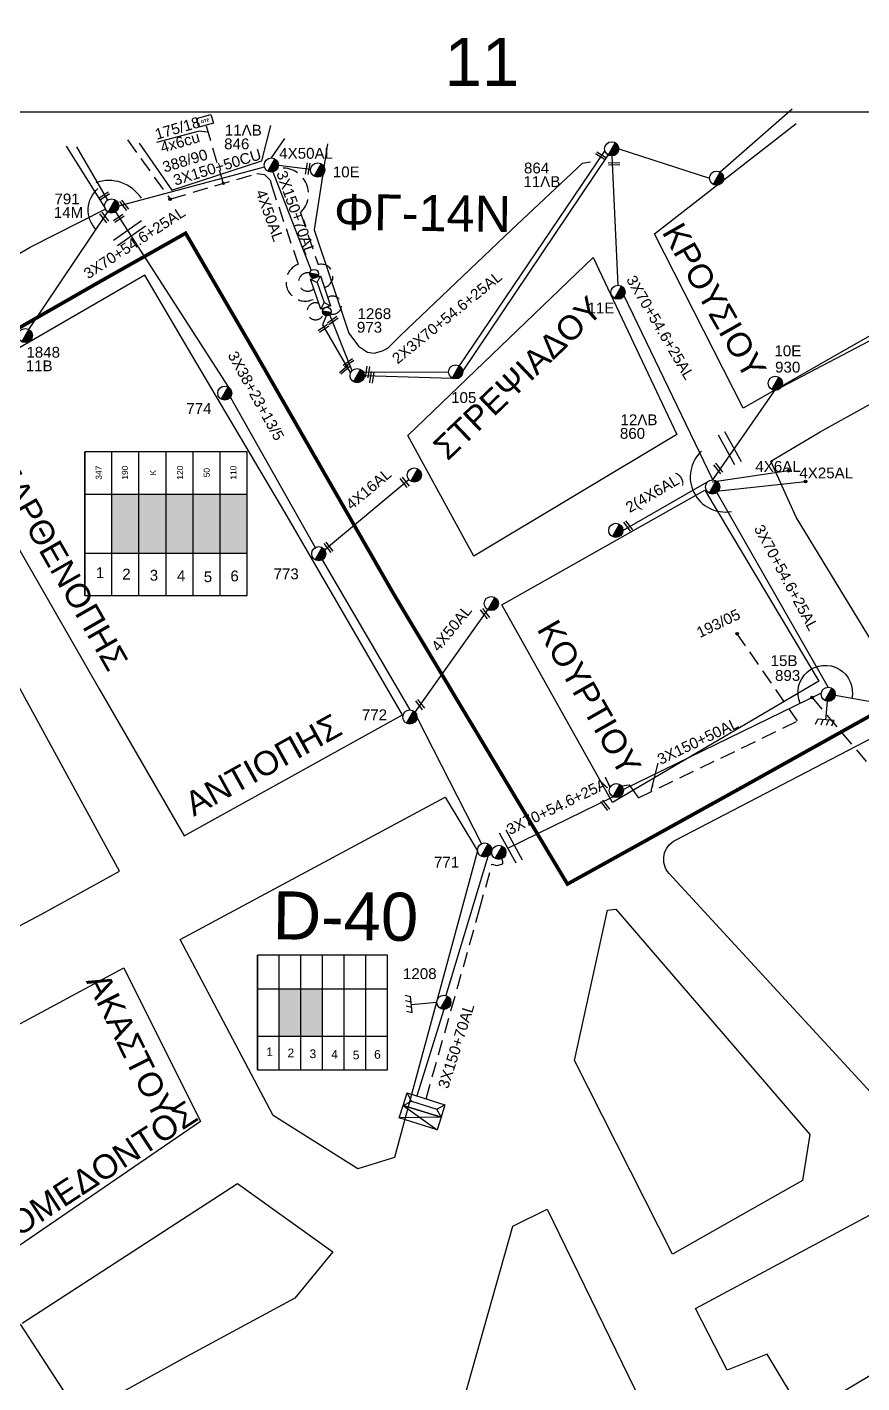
# Model space of a CAD drawing. Header units: millimetres. Extents: x 1642 to 3063, y 749 to 1773.
# Drawn here: x 2148.3 to 2287.2, y 1542.1 to 1767.7 of the extents above; entities that cross this region are included whole.
import ezdxf
from ezdxf.enums import TextEntityAlignment as Align

# ---------------------------------------------------------------- set-up
doc = ezdxf.new("R2010")
doc.units = ezdxf.units.MM
doc.linetypes.add('ACAD_ISO08W100', pattern=[36, 24, -3, 6, -3])
doc.linetypes.add('DASHED', pattern=[19.05, 12.7, -6.35])
for name, color, linetype in [('Eπιγραφές - Σχήματα', 7, 'Continuous'), ('Pillar OTE', 7, 'Continuous'), ('Άγνωστα', 7, 'Continuous'), ('Ασφαλειοκιβώτια Χ.Τ 6 αναχωρήσεων', 7, 'Continuous'), ('Γέφυρες Εναέριου Δικτύου', 7, 'Continuous'), ('Γείωση', 7, 'Continuous'), ('Γυμνά εναέρια ΧΤ (3Φ)   4x50AL', 7, 'Continuous'), ('Εναέρια παροχή ΧΤ 4x16', 7, 'SYN_LINE'), ('Εναέρια παροχή ΧΤ 4x25', 7, 'SYN_LINE'), ('Επιγραφές - Σχήματα', 7, 'Continuous'), ('Καλώδια ΧΤ   3x150+50AL', 7, 'DASHED'), ('Καλώδια ΧΤ   3x150+50CU', 7, 'DASHED'), ('Καλώδια ΧΤ   3x150+70AL', 7, 'DASHED'), ('Καλώδια ΧΤ   4x50AL', 7, 'DASHED'), ('Καλώδια ΧΤ   4x6AL', 7, 'DASHED'), ('Μηχανική τομή', 7, 'Continuous'), ('Στύλος ΦΜ', 7, 'Continuous'), ('Στύλος ΦΜ @ 1', 7, 'Continuous'), ('Συνδέσεις', 7, 'Continuous'), ('Συνεστραμμένα ΧΤ   3x70+54.6+25 AL', 7, 'SYN_LINE'), ('Τομή', 7, 'Continuous'), ('Υποσταθμός εναέριος 2 στύλων', 7, 'Continuous'), ('Υποσταθμός εναέριος πλεκτός', 7, 'Continuous'), ('Υποσταθμός πόλεως', 7, 'Continuous'), ('Υπόβαθρο ΔΕΗ', 7, 'Continuous'), ('Υπόγεια καλώδια Παροχών ΧΤ   4x50AL', 7, 'DASHED')]:
    doc.layers.add(name, color=color, linetype=linetype)
doc.styles.get("Standard").update_dxf_attribs({"font": 'arial.ttf'})
doc.linetypes.add('SYN_LINE', pattern='A,0.5,-0.0001,["/\\/\\/\\/",Standard,S=0.1,R=0,X=0,Y=-0.05],-0.25', length=0.7501)
doc.dimstyles.new('ISO-25', dxfattribs={"dimtxt": 2.5, "dimasz": 2.5, "dimexe": 1.25, "dimexo": 0.625, "dimtad": 1, "dimtxsty": 'Standard', "dimcen": 2.5, "dimaunit": 2, "dimazin": 0, "dimtfac": 1, "dimtmove": 0, "dimatfit": 3, "dimfxl": 1, "dimarcsym": 0})

# ---------------------------------------------------------------- blocks, each defined once
blk = doc.blocks.new('ΥΠΑΡΧΩΝ ΤΣΙΜΕΝΤΕΝΙΟΣ ΣΤΥΛΟΣ')
at = {"layer": 'Στύλος ΦΜ'}
blk.add_hatch(color=7, dxfattribs=at).paths.add_polyline_path([(-1.29, -2.28, 0.574793), (2.62, 0, 0.268822), (1.3, 2.27)])
at = {"layer": 'Στύλος ΦΜ', "color": 7}
blk.add_line((-1.29, -2.28), (1.3, 2.27), dxfattribs=at)
blk.add_circle((0, 0), 2.62, dxfattribs=at)
at = {"layer": 'Στύλος ΦΜ', "flags": 4}
for tag, p in [('ΑΡΙΘΜΟΣ', (-4.68, 8.05)), ('ΤΥΠΟΣ', (-4.91, 3.03))]:
    blk.add_attdef(tag, p, '', height=4, dxfattribs=at)
blk = doc.blocks.new('ΓΕΙΩΣΗ')
at = {"layer": 'Γείωση', "ltscale": 40}
for p, q in [((-2.34, 11.45), (-3, 9.45)), ((-0.34, 11.45), (-1, 9.45)), ((1.66, 11.45), (1, 9.45)), ((3.66, 11.45), (3, 9.45)), ((0, 9.45), (0, 0))]:
    blk.add_line(p, q, dxfattribs=at)
blk.add_lwpolyline([(-3, 9.45), (3, 9.45)], dxfattribs=at)
blk = doc.blocks.new('_ΣΥΝΔΕΣΗ')
at = {"layer": 'Συνδέσεις', "linetype": 'SYN_LINE', "ltscale": 40}
blk.add_hatch(color=256, dxfattribs=at).paths.add_polyline_path([(0.5, -0.01, 1), (-0.5, -0.01, 1)])
at = {"layer": 'Συνδέσεις'}
blk.add_circle((0, -0.01), 0.5, dxfattribs=at)
blk = doc.blocks.new('ΥΠΟΣΤΑΘΜΟΣ ΕΝΑΕΡΙΟΣ ΕΠΙ 2 ΣΤΥΛΩΝ')
at = {"layer": 'Υποσταθμός εναέριος 2 στύλων', "linetype": 'Continuous'}
for points in [[(-11.97, -2.11, 0.574793), (-8.45, -0.07, 0.268822), (-9.64, 1.98)], [(9.68, -2.15, 0.574793), (13.19, -0.1, 0.268822), (12.01, 1.95)]]:
    blk.add_hatch(color=256, dxfattribs=at).paths.add_polyline_path(points)
for p, q in [((-11.97, -2.11), (-9.64, 1.98)), ((9.68, -2.15), (12.01, 1.95))]:
    blk.add_line(p, q, dxfattribs=at)
for centre in [(-10.81, -0.07), (10.84, -0.1)]:
    blk.add_circle(centre, 2.36, dxfattribs=at)
at = {"layer": 'Υποσταθμός πόλεως', "linetype": 'Continuous', "ltscale": 40}
blk.add_lwpolyline([(-8.57, 2.82), (8.57, 2.82), (8.57, -2.82), (-8.57, -2.82)], close=True, dxfattribs=at)
for points in [[(-5.75, 0), (-8.57, 2.82)], [(-8.57, -2.82), (-5.75, 0)], [(-5.75, 0), (5.75, 0)], [(5.75, 0), (8.57, 2.82)], [(8.57, -2.82), (5.75, 0)]]:
    blk.add_lwpolyline(points, dxfattribs=at)
at = {"layer": 'Υποσταθμός εναέριος 2 στύλων', "ltscale": 40, "flags": 1}
for tag, p in [('ΜΕΤΑΣΧΗΜΑΤΙΣΜΟΣ', (14.09, 2.51)), ('ΙΣΧΥΣ', (14.07, -0.28)), ('ΑΡΙΘΜΟΣ', (14.19, -3))]:
    blk.add_attdef(tag, p, '', height=1.8, dxfattribs=at)
blk = doc.blocks.new('ΥΠΟΣΤΑΘΜΟΣ ΕΝΑΕΡΙΟΣ ΠΛΕΚΤΟΣ')
at = {"layer": 'Υποσταθμός εναέριος πλεκτός', "ltscale": 40}
for points in [[(-8.57, 5.63), (8.57, 5.63), (8.57, 0), (-8.57, 0)], [(-8.57, 0), (8.57, 0), (8.57, -5.63), (-8.57, -5.63)]]:
    blk.add_lwpolyline(points, close=True, dxfattribs=at)
for points in [[(-5.75, 2.82), (-8.57, 5.63)], [(-8.57, 0), (-5.75, 2.82)], [(-8.57, 0), (8.57, -5.63)], [(8.57, 0), (-8.57, -5.63)], [(-5.75, 2.82), (5.75, 2.82)], [(5.75, 2.82), (8.57, 5.63)], [(8.57, 0), (5.75, 2.82)]]:
    blk.add_lwpolyline(points, dxfattribs=at)
at = {"layer": 'Υποσταθμός εναέριος πλεκτός', "linetype": 'SYN_LINE', "ltscale": 40, "flags": 1}
for tag, p in [('ΜΕΤΑΣΧΗΜΑΤΙΣΜΟΣ', (10.6, 1.9)), ('ΙΣΧΥΣ', (10.58, -0.89)), ('ΑΡΙΘΜΟΣ', (10.7, -3.61))]:
    blk.add_attdef(tag, p, '', height=1.8, dxfattribs=at)
blk = doc.blocks.new('ΑΣΦΑΛΕΙΟΚΙΒΩΤΙΟ ΥΠΟΣΤΑΘΜΟΥ 6 ΑΝΑΧΩΡΗΣΕΩΝ')
at = {"layer": 'Ασφαλειοκιβώτια Χ.Τ 6 αναχωρήσεων', "ltscale": 40}
for p, q in [((-23.91, 27), (23.91, 27)), ((-9.83, 27), (-9.83, -27)), ((9.83, 27), (9.83, -27)), ((-23.91, 18), (23.91, 18)), ((-23.91, 9), (23.91, 9)), ((-23.91, 0), (23.91, 0)), ((-23.91, -9), (23.91, -9)), ((-23.91, -18), (23.91, -18))]:
    blk.add_line(p, q, dxfattribs=at)
at = {"layer": 'Ασφαλειοκιβώτια Χ.Τ 6 αναχωρήσεων'}
blk.add_lwpolyline([(-23.91, -27), (23.91, -27), (23.91, 27), (-23.91, 27)], close=True, dxfattribs=at)
for s, p in [('1', (-18.15, 23.4)), ('2', (-18.6, 14.58)), ('3', (-18.97, 5.42)), ('4', (-19.17, -3.64)), ('5', (-19.48, -12.57)), ('6', (-19.22, -21.43))]:
    blk.add_text(s, height=3.6, rotation=270, dxfattribs=at).set_placement(p)
at = {"layer": 'Ασφαλειοκιβώτια Χ.Τ 6 αναχωρήσεων', "ltscale": 40}
for tag, height, p in [('ΟΝΟΜΑ', 5, (-0.27, 31.68)), ('ΚΕΙΜΕΝΟ 1', 2, (16.95, 22.41)), ('ΚΕΙΜΕΝΟ 2', 2, (16.95, 13.71)), ('ΚΕΙΜΕΝΟ 3', 2, (16.95, 4.31)), ('ΚΕΙΜΕΝΟ 4', 2, (16.95, -4.67)), ('ΚΕΙΜΕΝΟ 5', 2, (16.95, -13.51)), ('ΚΕΙΜΕΝΟ 6', 2, (16.95, -22.43)), ('ΣΧ', 2, (-0.21, -29.21))]:
    blk.add_attdef(tag, text='', height=height, dxfattribs=at).set_placement(p, align=Align.MIDDLE_CENTER)
blk = doc.blocks.new('ΜΗΧΑΝΙΚΗ ΤΟΜΗ')
at = {"layer": 'Μηχανική τομή', "ltscale": 40}
for p, q in [((-1.89, 0.78), (1.89, 0.78)), ((1.89, 0), (-1.89, 0))]:
    blk.add_line(p, q, dxfattribs=at)
blk = doc.blocks.new('ΤΟΜΗ')
at = {"layer": 'Τομή', "ltscale": 40}
for p, q in [((-5.68, 0), (5.68, 0)), ((5.68, -2.33), (-5.68, -2.33))]:
    blk.add_line(p, q, dxfattribs=at)
blk = doc.blocks.new('TSONTA XT1')
at = {"ltscale": 40}
h = blk.add_hatch(color=256, dxfattribs=at)
h.dxf.hatch_style = 1
h.paths.add_polyline_path([(596, 2487.7), (597.1, 2488.8), (596, 2489.9), (594.9, 2488.8)])
blk.add_lwpolyline([(594.9, 2488.8), (596, 2489.9), (597.1, 2488.8), (596, 2487.7)], close=True, dxfattribs=at)
blk = doc.blocks.new('PILLAR ΟΤΕ')
at = {"layer": 'Pillar OTE', "ltscale": 40}
blk.add_lwpolyline([(-3.31, 2.02), (3.39, 2.02), (3.39, -1.99), (-3.31, -1.99)], close=True, dxfattribs=at)
at = {"layer": 'Pillar OTE', "insert": (-1.81, 0.71), "char_height": 1.3575, "width": 109.961, "attachment_point": 1}
blk.add_mtext('{\\fArial|b1|i0|c161|p34;OTE}', dxfattribs=at)

msp = doc.modelspace()

# ---------------------------------------------------------------- hatches: boundary and pattern name
at = {"layer": 'Ασφαλειοκιβώτια Χ.Τ 6 αναχωρήσεων'}
for color, points in [(27, [(2162.4, 1680.15), (2166.9, 1680.15), (2166.9, 1689.97), (2162.4, 1689.97)]), (151, [(2166.9, 1689.97), (2166.9, 1680.15), (2171.4, 1680.15), (2171.4, 1689.97)]), (173, [(2171.4, 1689.97), (2171.4, 1680.15), (2175.9, 1680.15), (2175.9, 1689.97)]), (133, [(2175.9, 1689.97), (2175.9, 1680.15), (2180.4, 1680.15), (2180.4, 1689.97)]), (85, [(2180.4, 1689.97), (2180.4, 1680.15), (2184.9, 1680.15), (2184.9, 1689.97)]), (173, [(2190.25, 1599.77), (2193.85, 1599.77), (2193.85, 1607.63), (2190.25, 1607.63)]), (1, [(2193.85, 1607.63), (2193.85, 1599.77), (2197.45, 1599.77), (2197.45, 1607.63)])]:
    msp.add_hatch(color=color, dxfattribs=at).paths.add_polyline_path(points)

# ---------------------------------------------------------------- linework, layer by layer
at = {"layer": 'Άγνωστα', "color": 133, "linetype": 'DASHED', "ltscale": 0.2}
msp.add_lwpolyline([(2181, 1741.47), (2178.1, 1751.29)], dxfattribs=at)
at = {"layer": 'Άγνωστα', "color": 85}
for points in [[(2188.96, 1745.92), (2191.2, 1749.17)], [(2189.19, 1743.6), (2195.57, 1727.2)]]:
    msp.add_lwpolyline(points, dxfattribs=at)
at = {"layer": 'Άγνωστα', "color": 173}
msp.add_lwpolyline([(2161.7, 1738.91), (2156.55, 1747.77)], dxfattribs=at)
at = {"layer": 'Άγνωστα', "color": 1}
for points in [[(2162.98, 1736.94), (2181.76, 1707.8)], [(2182.11, 1706.05), (2196.24, 1681.08)], [(2197.41, 1679.03), (2211.99, 1654.06)], [(2213.17, 1652.88), (2223.89, 1631.79)], [(2224.95, 1629.69), (2217.98, 1606.54)], [(2217.65, 1604.23), (2213.13, 1589.82)]]:
    msp.add_lwpolyline(points, dxfattribs=at)
at = {"layer": 'Άγνωστα', "color": 151, "linetype": 'DASHED', "ltscale": 0.2}
msp.add_lwpolyline([(2278.92, 1656.11), (2293.57, 1638.83)], dxfattribs=at)
at = {"layer": 'Άγνωστα', "color": 85, "linetype": 'DASHED', "ltscale": 0.2}
msp.add_arc((2194.99, 1725.29), 1.53, 77.344, 311.302, dxfattribs=at)
at = {"layer": 'Άγνωστα', "color": 151, "linetype": 'DASHED', "ltscale": 0.2}
msp.add_arc((2196.3, 1720.4), 1.41, 67.8444, 339.2032, dxfattribs=at)
at = {"layer": 'Άγνωστα', "color": 27, "linetype": 'DASHED', "ltscale": 0.2}
msp.add_arc((2199.11, 1721.42), 1.51, 256.8175, 121.7897, dxfattribs=at)
at = {"layer": 'Γέφυρες Εναέριου Δικτύου'}
for points in [[(2167.29, 1739.2, 0.351515), (2159.71, 1741.78, 5.671898)], [(2159.73, 1734.03, -0.425525), (2160.07, 1740.82, -0.374008)], [(2260.5, 1697.1, 0.74714), (2265.52, 1687.08, -0.088492)], [(2276.95, 1655.15, -1.374753), (2285.54, 1655.97, 16.207404)]]:
    msp.add_lwpolyline(points, format="xyb", dxfattribs=at)
at = {"layer": 'Γυμνά εναέρια ΧΤ (3Φ)   4x50AL', "color": 173}
msp.add_lwpolyline([(2190.1, 1744.74), (2195.47, 1744.06)], dxfattribs=at)
at = {"layer": 'Γυμνά εναέρια ΧΤ (3Φ)   4x50AL', "color": 1, "linetype": 'SYN_LINE', "ltscale": 20}
msp.add_lwpolyline([(2212.85, 1653.69), (2224.96, 1670.73)], dxfattribs=at)
at = {"layer": 'Εναέρια παροχή ΧΤ 4x16', "color": 1, "ltscale": 20}
msp.add_lwpolyline([(2197.8, 1680.72), (2211.81, 1692.39)], dxfattribs=at)
at = {"layer": 'Εναέρια παροχή ΧΤ 4x25', "color": 1, "linetype": 'SYN_LINE', "ltscale": 15}
msp.add_lwpolyline([(2262.95, 1690.46), (2277.84, 1692.06)], dxfattribs=at)
at = {"layer": 'Επιγραφές - Σχήματα'}
msp.add_lwpolyline([(1667.44, 1753.61), (2823.21, 1753.61), (2823.21, 749.19), (1667.44, 749.19)], close=True, dxfattribs=at)
at = {"layer": 'Καλώδια ΧΤ   3x150+50AL', "color": 151, "ltscale": 0.2}
msp.add_lwpolyline([(2247.22, 1641.45), (2248.5, 1641.57), (2250.05, 1639.42), (2276.51, 1652.22), (2266.46, 1666.74)], dxfattribs=at)
at = {"layer": 'Καλώδια ΧΤ   3x150+50AL', "color": 151, "linetype": 'Continuous', "ltscale": 0.2}
msp.add_lwpolyline([(2280.46, 1656.87), (2247.52, 1640.81)], dxfattribs=at)
at = {"layer": 'Καλώδια ΧΤ   3x150+50CU', "color": 133, "ltscale": 0.2}
msp.add_lwpolyline([(2165, 1748.91), (2171.97, 1739.23)], dxfattribs=at)
at = {"layer": 'Καλώδια ΧΤ   3x150+70AL', "color": 173, "ltscale": 0.2}
msp.add_lwpolyline([(2193.77, 1736.8), (2196.71, 1728.17)], dxfattribs=at)
at = {"layer": 'Καλώδια ΧΤ   3x150+70AL', "color": 7, "ltscale": 0.2}
msp.add_lwpolyline([(2214.67, 1589.33), (2223.6, 1620.88), (2225.65, 1628.41), (2226.45, 1628.18), (2227.48, 1628.43), (2227.45, 1628.86), (2227.27, 1629.27)], dxfattribs=at)
at = {"layer": 'Καλώδια ΧΤ   3x150+70AL', "color": 173, "ltscale": 0.2}
for centre, radius, start, end in [((2190.8, 1739.92), 4.31, 313.6054, 101.622), ((2197.22, 1726.26), 1.97, 285.5754, 104.9214)]:
    msp.add_arc(centre, radius, start, end, dxfattribs=at)
at = {"layer": 'Καλώδια ΧΤ   4x50AL', "color": 133, "ltscale": 0.2}
msp.add_lwpolyline([(2172.24, 1739.12), (2186.54, 1743.34), (2187.77, 1743.15), (2188.74, 1742.24), (2188.93, 1741.37), (2193.38, 1728.24), (2193.38, 1728.24)], dxfattribs=at)
msp.add_arc((2194.56, 1725.28), 3.19, 111.7303, 307.0213, dxfattribs=at)
at = {"layer": 'Καλώδια ΧΤ   4x6AL', "color": 1, "linetype": 'SYN_LINE', "ltscale": 20}
msp.add_lwpolyline([(2247.45, 1683.94), (2261.79, 1692.19)], dxfattribs=at)
at = {"layer": 'Καλώδια ΧΤ   4x6AL', "color": 1, "linetype": 'SYN_LINE', "ltscale": 15}
msp.add_lwpolyline([(2262.28, 1692), (2275.02, 1693.88)], dxfattribs=at)
at = {"layer": 'Συνεστραμμένα ΧΤ   3x70+54.6+25 AL', "color": 27, "ltscale": 20}
for points in [[(2263.61, 1743.58), (2275.63, 1754.09)], [(2244.43, 1747.15), (2220.18, 1711.34)], [(2246.76, 1747.43), (2261.85, 1742.55)]]:
    msp.add_lwpolyline(points, dxfattribs=at)
at = {"layer": 'Συνεστραμμένα ΧΤ   3x70+54.6+25 AL', "color": 151, "ltscale": 20}
for points in [[(2220.77, 1710.31), (2245, 1746.4)], [(2246.64, 1724.75), (2245.63, 1746.25)], [(2262.4, 1692.35), (2247.64, 1722.96)], [(2281.62, 1657.84), (2262.95, 1690.46)], [(2302.33, 1652.99), (2282.78, 1656.46)], [(2228.3, 1631.04), (2245.78, 1639.62)]]:
    msp.add_lwpolyline(points, dxfattribs=at)
at = {"layer": 'Συνεστραμμένα ΧΤ   3x70+54.6+25 AL', "color": 173, "ltscale": 20}
for points in [[(2163.53, 1737.93), (2187.78, 1744.44)], [(2148.57, 1717.39), (2161.69, 1736.95)]]:
    msp.add_lwpolyline(points, dxfattribs=at)
at = {"layer": 'Συνεστραμμένα ΧΤ   3x70+54.6+25 AL', "color": 151, "ltscale": 10}
msp.add_lwpolyline([(2198.04, 1719.65), (2197.44, 1718.16), (2202.11, 1710.09)], dxfattribs=at)
at = {"layer": 'Συνεστραμμένα ΧΤ   3x70+54.6+25 AL', "color": 27, "ltscale": 10}
msp.add_lwpolyline([(2202.36, 1710.5), (2198.66, 1719.83)], dxfattribs=at)
at = {"layer": 'Συνεστραμμένα ΧΤ   3x70+54.6+25 AL', "color": 1, "ltscale": 20}
for points in [[(2298.48, 1720.67), (2272.81, 1707.24)], [(2262.4, 1692.35), (2272.84, 1707.37)]]:
    msp.add_lwpolyline(points, dxfattribs=at)
at = {"layer": 'Συνεστραμμένα ΧΤ   3x70+54.6+25 AL', "color": 27, "ltscale": 15}
msp.add_lwpolyline([(2204.23, 1710.28), (2218.42, 1710.31)], dxfattribs=at)
at = {"layer": 'Συνεστραμμένα ΧΤ   3x70+54.6+25 AL', "color": 151, "ltscale": 15}
msp.add_lwpolyline([(2204.39, 1709.69), (2219.02, 1709.29)], dxfattribs=at)
at = {"layer": 'Υπόβαθρο ΔΕΗ', "ltscale": 0.2}
for points in [[(2376.09, 1767.69), (2351.39, 1751.35), (2319.04, 1733.75), (2267.45, 1704.3), (2252.68, 1733.3), (2276.3, 1751.63)], [(2272.06, 1695.47), (2280.28, 1700.35), (2311.17, 1717.49), (2352.3, 1740.56), (2358.53, 1726.71), (2367.15, 1703.71), (2332.9, 1685.44), (2313.77, 1675.29), (2290.36, 1663.01), (2276.29, 1686.14), (2272.06, 1695.47)], [(2259.53, 1554.44), (2288.48, 1569.97), (2299.8, 1549.93), (2277.54, 1536.68), (2271.48, 1546.86), (2264.8, 1544.17), (2259.53, 1554.44)]]:
    msp.add_lwpolyline(points, dxfattribs=at)
at = {"layer": 'Υπόβαθρο ΔΕΗ'}
for points in [[(2166.94, 1748.4), (2172.34, 1740.53), (2187.34, 1745.43), (2188.85, 1751.29)], [(2143.52, 1747.52), (2115.05, 1733.68), (2124.74, 1717.09), (2148.77, 1731.05), (2161.39, 1737.47), (2154.85, 1747.89)], [(2198.25, 1748.28), (2196.03, 1733.94), (2201.82, 1716.75), (2203.41, 1714.61), (2204.92, 1713.61), (2206.05, 1713.44), (2207.44, 1713.82), (2208.4, 1714.32), (2210.41, 1716.37), (2228.91, 1733.93), (2240.69, 1745.05), (2242.07, 1745.28)], [(2211.67, 1699.7), (2242.47, 1729.36), (2256.43, 1699.89), (2222.61, 1679.64), (2211.67, 1699.7)], [(2174.42, 1633.09), (2210.78, 1653.22), (2191.18, 1686.95), (2175.65, 1713.19), (2167.89, 1726.39), (2132.45, 1705.96), (2160.31, 1657.47), (2174.42, 1633.09)], [(2054.17, 1674.32), (2059.46, 1676.33), (2064.08, 1670.02), (2069.15, 1664.97), (2075.17, 1660.48), (2081.08, 1654.4), (2086.17, 1645.33), (2093.33, 1633.3), (2101.56, 1619.81), (2113.6, 1600.47), (2150.8, 1620.1), (2163.66, 1627.2), (2123.33, 1701.14), (2100.04, 1687.32), (2120.22, 1650.67), (2140.59, 1614.71)], [(2245.69, 1638.66), (2227.31, 1671.52), (2261.09, 1690.64), (2280.04, 1658.83), (2245.69, 1638.66)], [(2173.74, 1615.83), (2217.85, 1639.56), (2223.24, 1630.6), (2213.57, 1594.99), (2209.4, 1579.58), (2203.3, 1577.7), (2189.21, 1586.59), (2173.74, 1615.83)], [(2239.36, 1595.74), (2244.89, 1620.74), (2246.28, 1620.91), (2278.58, 1583.39), (2277.34, 1575.77), (2255.7, 1563.46), (2239.36, 1595.74)], [(2124.15, 1589.52), (2164.38, 1611.15), (2177.14, 1585.56), (2141.84, 1561.43), (2124.15, 1589.52)], [(2147.46, 1552.02), (2183.28, 1575.27), (2199.18, 1563.9), (2192.85, 1556.15), (2174.87, 1546.46), (2157.03, 1536.64), (2147.17, 1551.83)], [(2229.1, 1568.12), (2234.86, 1570.99), (2250.41, 1538.95), (2219, 1522.54), (2216.89, 1524.95), (2229.1, 1568.12)]]:
    msp.add_lwpolyline(points, dxfattribs=at)
at = {"layer": 'Υπόβαθρο ΔΕΗ', "color": 1, "linetype": 'ACAD_ISO08W100', "ltscale": 0.4, "const_width": 0.6, "flags": 128}
for points in [[(1722.12, 1740.31), (1735.06, 1727.49), (1743.68, 1715.39), (1749.86, 1704.26), (1755.46, 1693.17), (1760.05, 1679.01), (1764.07, 1662.74), (1767.16, 1641.79), (1767.78, 1619.06), (1769.71, 1616.68), (1793.87, 1613.79), (1830.12, 1609.95), (1862.53, 1606.12), (1927.64, 1601.71), (1957.47, 1616.48), (1995.19, 1635.74), (2028.41, 1653.09), (2075.47, 1677.92), (2102.48, 1692.52), (2132.07, 1709.12), (2160.69, 1725.5), (2174.66, 1733.39), (2186.5, 1713.05), (2209.44, 1673.09), (2238.21, 1625.08), (2267.45, 1641.28)], [(2267.38, 1641.24), (2367.77, 1697.28), (2369.84, 1696.78), (2410.88, 1655.84), (2476.12, 1591.41), (2497, 1602.99), (2518.22, 1534.33), (2535.08, 1498.59), (2550.39, 1480.43), (2567.98, 1466.73), (2593.15, 1448.59), (2580.98, 1375.69), (2616.37, 1323.77), (2626, 1317.11), (2651.23, 1315.15), (2677.2, 1310.9), (2703.31, 1302.37), (2725.27, 1292.6), (2749.23, 1281.55), (2780.47, 1264.83), (2797.38, 1253.1), (2811.38, 1240.43)]]:
    msp.add_lwpolyline(points, dxfattribs=at)
at = {"layer": 'Υπόβαθρο ΔΕΗ', "ltscale": 0.2}
msp.add_lwpolyline([(2256.22, 1632.39), (2291.69, 1650.83), (2327.77, 1606.8), (2292.61, 1586.16), (2255.15, 1626.86, -0.505191), (2256.22, 1632.39, -55.825529)], format="xyb", dxfattribs=at)

# ---------------------------------------------------------------- block references
at = {"layer": 'Pillar OTE', "xscale": 0.375, "yscale": 0.375, "zscale": 0.375, "rotation": 16.2}
msp.add_blockref('PILLAR ΟΤΕ', (2177.85, 1752.08), dxfattribs=at)
at = {"layer": 'Ασφαλειοκιβώτια Χ.Τ 6 αναχωρήσεων'}
ref = msp.add_blockref('ΑΣΦΑΛΕΙΟΚΙΒΩΤΙΟ ΥΠΟΣΤΑΘΜΟΥ 6 ΑΝΑΧΩΡΗΣΕΩΝ', (2171.4, 1685.06), dxfattribs=dict(at, xscale=0.5, yscale=0.5, zscale=0.5, rotation=90))
ref.add_attrib('ΚΕΙΜΕΝΟ 2', '190', dxfattribs={"ltscale": 40, "height": 1, "rotation": 90}).set_placement((2164.55, 1693.54), align=Align.MIDDLE_CENTER)
ref.add_attrib('ΚΕΙΜΕΝΟ 1', '347', dxfattribs={"ltscale": 40, "height": 1, "rotation": 90}).set_placement((2160.2, 1693.54), align=Align.MIDDLE_CENTER)
ref.add_attrib('ΚΕΙΜΕΝΟ 3', 'K', dxfattribs={"ltscale": 40, "height": 1, "rotation": 90}).set_placement((2169.25, 1693.54), align=Align.MIDDLE_CENTER)
ref.add_attrib('ΚΕΙΜΕΝΟ 4', '120', dxfattribs={"ltscale": 40, "height": 1, "rotation": 90}).set_placement((2173.74, 1693.54), align=Align.MIDDLE_CENTER)
ref.add_attrib('ΚΕΙΜΕΝΟ 5', '50', dxfattribs={"ltscale": 40, "height": 1, "rotation": 90}).set_placement((2178.16, 1693.54), align=Align.MIDDLE_CENTER)
ref.add_attrib('ΚΕΙΜΕΝΟ 6', '110', dxfattribs={"ltscale": 40, "height": 1, "rotation": 90}).set_placement((2182.62, 1693.54), align=Align.MIDDLE_CENTER)
at = {"layer": 'Ασφαλειοκιβώτια Χ.Τ 6 αναχωρήσεων', "xscale": 0.3999999999999773, "yscale": 0.3999999999999773, "zscale": 0.3999999999999773, "rotation": 90}
msp.add_blockref('ΑΣΦΑΛΕΙΟΚΙΒΩΤΙΟ ΥΠΟΣΤΑΘΜΟΥ 6 ΑΝΑΧΩΡΗΣΕΩΝ', (2197.45, 1603.7), dxfattribs=at)
at = {"layer": 'Γείωση'}
for p, xscale, yscale, zscale, rotation in [((2281.62, 1656.66), 0.4499999999998181, 0.4499999999998181, 0.4499999999998181, 174.9275155715199), ((2216.47, 1605.4), 0.4499999999998005, 0.4499999999998005, 0.4499999999998005, 95.00912849598897)]:
    msp.add_blockref('ΓΕΙΩΣΗ', p, dxfattribs=dict(at, xscale=xscale, yscale=yscale, zscale=zscale, rotation=rotation))
at = {"layer": 'Μηχανική τομή'}
for p, xscale, yscale, zscale, rotation in [((2243.91, 1746.43), 0.499999999999664, 0.499999999999664, 0.499999999999664, 148.5453850858509), ((2194.77, 1744.17), 0.4999999999996791, 0.4999999999996791, 0.4999999999996791, 260.6977673152421), ((2245.96, 1745.13), 0.499999999999628, 0.499999999999628, 0.499999999999628, 181.5770087827385), ((2161, 1739.73), 0.4999999999996713, 0.4999999999996713, 0.4999999999996713, 213.8061180743908), ((2164.58, 1738.16), 0.4999999999998213, 0.4999999999998213, 0.4999999999998213, 127.8539631591282), ((2161.27, 1736.12), 0.4999999999998213, 0.4999999999998213, 0.4999999999998213, 127.8539631591282), ((2163.45, 1736.02), 0.4999999999996713, 0.4999999999996713, 0.4999999999996713, 213.8061180743908), ((2199.04, 1719.03), 0.4999999999996328, 0.4999999999996328, 0.4999999999996328, 214.7309038618616), ((2197.52, 1717.72), 0.4999999999996328, 0.4999999999996328, 0.4999999999996328, 214.7309038618616), ((2201.66, 1711.99), 0.4999999999996328, 0.4999999999996328, 0.4999999999996328, 214.7309038618616), ((2200.98, 1710.84), 0.4999999999996236, 0.4999999999996236, 0.4999999999996236, 220.8236705931072), ((2204.73, 1710.34), 0.4999999999996791, 0.4999999999996791, 0.4999999999996791, 260.6977673152421), ((2205.45, 1709.43), 0.4999999999996792, 0.4999999999996792, 0.4999999999996792, 260.6977673152421), ((2263.46, 1694.36), 0.4999999999998213, 0.4999999999998213, 0.4999999999998213, 127.8539631591282), ((2211.27, 1692.04), 0.4999999999998213, 0.4999999999998213, 0.4999999999998213, 127.8539631591282), ((2248.46, 1684.77), 0.4999999999998213, 0.4999999999998213, 0.4999999999998213, 127.8539631591282), ((2198.6, 1681.23), 0.4999999999998213, 0.4999999999998213, 0.4999999999998213, 127.8539631591282), ((2224.64, 1670.2), 0.4999999999998213, 0.4999999999998213, 0.4999999999998213, 127.8539631591282), ((2213.84, 1655.07), 0.4999999999998213, 0.4999999999998213, 0.4999999999998213, 127.8539631591282), ((2244.65, 1638.3), 0.4999999999998213, 0.4999999999998213, 0.4999999999998213, 127.8539631591282)]:
    msp.add_blockref('ΜΗΧΑΝΙΚΗ ΤΟΜΗ', p, dxfattribs=dict(at, xscale=xscale, yscale=yscale, zscale=zscale, rotation=rotation))
at = {"layer": 'Στύλος ΦΜ @ 1', "ltscale": 40}
ref = msp.add_blockref('ΥΠΑΡΧΩΝ ΤΣΙΜΕΝΤΕΝΙΟΣ ΣΤΥΛΟΣ', (2188.92, 1744.74), dxfattribs=dict(at, xscale=0.4499999999998181, yscale=0.4499999999998181, zscale=0.4499999999998181))
ref.add_attrib('ΤΥΠΟΣ', '846', (2181.07, 1747.36), dxfattribs={"layer": 'Στύλος ΦΜ', "height": 1.8, "flags": 4})
ref.add_attrib('ΑΡΙΘΜΟΣ', '11ΛB', (2181.18, 1749.63), dxfattribs={"layer": 'Στύλος ΦΜ', "height": 1.8, "flags": 4})
ref = msp.add_blockref('ΥΠΑΡΧΩΝ ΤΣΙΜΕΝΤΕΝΙΟΣ ΣΤΥΛΟΣ', (2245.58, 1747.43), dxfattribs=dict(at, xscale=0.4499999999998181, yscale=0.4499999999998181, zscale=0.4499999999998181))
ref.add_attrib('ΤΥΠΟΣ', '11ΛB', (2230.88, 1741.08), dxfattribs={"layer": 'Στύλος ΦΜ', "height": 1.8, "flags": 4})
ref.add_attrib('ΑΡΙΘΜΟΣ', '864', (2230.98, 1743.34), dxfattribs={"layer": 'Στύλος ΦΜ', "height": 1.8, "flags": 4})
ref = msp.add_blockref('ΥΠΑΡΧΩΝ ΤΣΙΜΕΝΤΕΝΙΟΣ ΣΤΥΛΟΣ', (2196.64, 1743.91), dxfattribs=dict(at, xscale=0.4499999999998181, yscale=0.4499999999998181, zscale=0.4499999999998181))
ref.add_attrib('ΤΥΠΟΣ', '10E', (2199.16, 1742.69), dxfattribs={"layer": 'Στύλος ΦΜ', "height": 1.8, "flags": 4})
at = {"layer": 'Στύλος ΦΜ @ 1', "ltscale": 40, "xscale": 0.4499999999998181, "yscale": 0.4499999999998181, "zscale": 0.4499999999998181}
for p in [(2263.03, 1742.55), (2212.72, 1693.14), (2246.27, 1683.94), (2225.54, 1671.76), (2246.36, 1640.64), (2226.79, 1630.35)]:
    msp.add_blockref('ΥΠΑΡΧΩΝ ΤΣΙΜΕΝΤΕΝΙΟΣ ΣΤΥΛΟΣ', p, dxfattribs=at)
at = {"layer": 'Στύλος ΦΜ @ 1', "ltscale": 40}
ref = msp.add_blockref('ΥΠΑΡΧΩΝ ΤΣΙΜΕΝΤΕΝΙΟΣ ΣΤΥΛΟΣ', (2162.35, 1737.93), dxfattribs=dict(at, xscale=0.4499999999998181, yscale=0.4499999999998181, zscale=0.4499999999998181))
ref.add_attrib('ΤΥΠΟΣ', '14M', (2152.72, 1735.94), dxfattribs={"layer": 'Στύλος ΦΜ', "height": 1.8, "flags": 4})
ref.add_attrib('ΑΡΙΘΜΟΣ', '791', (2152.83, 1738.2), dxfattribs={"layer": 'Στύλος ΦΜ', "height": 1.8, "flags": 4})
ref = msp.add_blockref('ΥΠΑΡΧΩΝ ΤΣΙΜΕΝΤΕΝΙΟΣ ΣΤΥΛΟΣ', (2246.64, 1723.57), dxfattribs=dict(at, xscale=0.4499999999998181, yscale=0.4499999999998181, zscale=0.4499999999998181))
ref.add_attrib('ΤΥΠΟΣ', '11E', (2241.56, 1720.05), dxfattribs={"layer": 'Στύλος ΦΜ', "height": 1.8, "flags": 4})
ref = msp.add_blockref('ΥΠΑΡΧΩΝ ΤΣΙΜΕΝΤΕΝΙΟΣ ΣΤΥΛΟΣ', (2203.21, 1709.69), dxfattribs=dict(at, xscale=0.4499999999998181, yscale=0.4499999999998181, zscale=0.4499999999998181))
ref.add_attrib('ΤΥΠΟΣ', '973', (2203.17, 1716.84), dxfattribs={"layer": 'Στύλος ΦΜ', "height": 1.8, "flags": 4})
ref.add_attrib('ΑΡΙΘΜΟΣ', '1268', (2203.28, 1719.1), dxfattribs={"layer": 'Στύλος ΦΜ', "height": 1.8, "flags": 4})
ref = msp.add_blockref('ΥΠΑΡΧΩΝ ΤΣΙΜΕΝΤΕΝΙΟΣ ΣΤΥΛΟΣ', (2147.98, 1716.36), dxfattribs=dict(at, xscale=0.4499999999998181, yscale=0.4499999999998181, zscale=0.4499999999998181))
ref.add_attrib('ΤΥΠΟΣ', '11B', (2148.05, 1710.42), dxfattribs={"layer": 'Στύλος ΦΜ', "height": 1.8, "flags": 4})
ref.add_attrib('ΑΡΙΘΜΟΣ', '1848', (2148.16, 1712.68), dxfattribs={"layer": 'Στύλος ΦΜ', "height": 1.8, "flags": 4})
ref = msp.add_blockref('ΥΠΑΡΧΩΝ ΤΣΙΜΕΝΤΕΝΙΟΣ ΣΤΥΛΟΣ', (2272.81, 1708.42), dxfattribs=dict(at, xscale=0.4499999999998181, yscale=0.4499999999998181, zscale=0.4499999999998181))
ref.add_attrib('ΤΥΠΟΣ', '10E', (2272.66, 1712.92), dxfattribs={"layer": 'Στύλος ΦΜ', "height": 1.8, "flags": 4})
ref.add_attrib('ΑΡΙΘΜΟΣ', '930', (2272.77, 1710.2), dxfattribs={"layer": 'Στύλος ΦΜ', "height": 1.8, "flags": 4})
ref = msp.add_blockref('ΥΠΑΡΧΩΝ ΤΣΙΜΕΝΤΕΝΙΟΣ ΣΤΥΛΟΣ', (2219.6, 1710.31), dxfattribs=dict(at, xscale=0.4499999999998181, yscale=0.4499999999998181, zscale=0.4499999999998181))
ref.add_attrib('ΤΥΠΟΣ', '105', (2218.85, 1705.14), dxfattribs={"layer": 'Στύλος ΦΜ', "height": 1.8, "flags": 4})
ref = msp.add_blockref('ΥΠΑΡΧΩΝ ΤΣΙΜΕΝΤΕΝΙΟΣ ΣΤΥΛΟΣ', (2181.18, 1706.78), dxfattribs=dict(at, xscale=0.4499999999998181, yscale=0.4499999999998181, zscale=0.4499999999998181))
ref.add_attrib('ΤΥΠΟΣ', '774', (2174.78, 1703.33), dxfattribs={"layer": 'Στύλος ΦΜ', "height": 1.8, "flags": 4})
ref = msp.add_blockref('ΥΠΑΡΧΩΝ ΤΣΙΜΕΝΤΕΝΙΟΣ ΣΤΥΛΟΣ', (2262.38, 1691.17), dxfattribs=dict(at, xscale=0.4499999999998181, yscale=0.4499999999998181, zscale=0.4499999999998181))
ref.add_attrib('ΤΥΠΟΣ', '860', (2246.94, 1699.18), dxfattribs={"layer": 'Στύλος ΦΜ', "height": 1.8, "flags": 4})
ref.add_attrib('ΑΡΙΘΜΟΣ', '12ΛB', (2247.04, 1701.44), dxfattribs={"layer": 'Στύλος ΦΜ', "height": 1.8, "flags": 4})
ref = msp.add_blockref('ΥΠΑΡΧΩΝ ΤΣΙΜΕΝΤΕΝΙΟΣ ΣΤΥΛΟΣ', (2196.82, 1680.05), dxfattribs=dict(at, xscale=0.4499999999998181, yscale=0.4499999999998181, zscale=0.4499999999998181))
ref.add_attrib('ΤΥΠΟΣ', '773', (2189.3, 1675.8), dxfattribs={"layer": 'Στύλος ΦΜ', "height": 1.8, "flags": 4})
ref = msp.add_blockref('ΥΠΑΡΧΩΝ ΤΣΙΜΕΝΤΕΝΙΟΣ ΣΤΥΛΟΣ', (2281.62, 1656.66), dxfattribs=dict(at, xscale=0.4499999999998181, yscale=0.4499999999998181, zscale=0.4499999999998181))
ref.add_attrib('ΤΥΠΟΣ', '15B', (2272.03, 1661.36), dxfattribs={"layer": 'Στύλος ΦΜ', "height": 1.8, "flags": 4})
ref.add_attrib('ΑΡΙΘΜΟΣ', '893', (2272.76, 1658.89), dxfattribs={"layer": 'Στύλος ΦΜ', "height": 1.8, "flags": 4})
ref = msp.add_blockref('ΥΠΑΡΧΩΝ ΤΣΙΜΕΝΤΕΝΙΟΣ ΣΤΥΛΟΣ', (2211.99, 1652.88), dxfattribs=dict(at, xscale=0.4499999999998181, yscale=0.4499999999998181, zscale=0.4499999999998181))
ref.add_attrib('ΤΥΠΟΣ', '772', (2204, 1652.35), dxfattribs={"layer": 'Στύλος ΦΜ', "height": 1.8, "flags": 4})
ref = msp.add_blockref('ΥΠΑΡΧΩΝ ΤΣΙΜΕΝΤΕΝΙΟΣ ΣΤΥΛΟΣ', (2224.42, 1630.74), dxfattribs=dict(at, xscale=0.4499999999998181, yscale=0.4499999999998181, zscale=0.4499999999998181))
ref.add_attrib('ΤΥΠΟΣ', '771', (2215.99, 1627.81), dxfattribs={"layer": 'Στύλος ΦΜ', "height": 1.8, "flags": 4})
ref = msp.add_blockref('ΥΠΑΡΧΩΝ ΤΣΙΜΕΝΤΕΝΙΟΣ ΣΤΥΛΟΣ', (2217.65, 1605.41), dxfattribs=dict(at, xscale=0.4499999999998181, yscale=0.4499999999998181, zscale=0.4499999999998181))
ref.add_attrib('ΤΥΠΟΣ', '1208', (2210.84, 1609.27), dxfattribs={"layer": 'Στύλος ΦΜ', "height": 1.8, "flags": 4})
at = {"layer": 'Συνδέσεις', "xscale": 0.2, "yscale": 0.2, "zscale": 0.2, "rotation": 16.454188586004}
msp.add_blockref('TSONTA XT1', (2207.61, 1230.56), dxfattribs=at)
at = {"layer": 'Συνδέσεις', "xscale": 0.4499999999998181, "yscale": 0.4499999999998181, "zscale": 0.4499999999998181}
for p in [(2172.1, 1739.08), (2275.03, 1693.88), (2277.84, 1692.06), (2266.47, 1666.75), (2278.92, 1656.12)]:
    msp.add_blockref('_ΣΥΝΔΕΣΗ', p, dxfattribs=at)
at = {"layer": 'Τομή'}
for p, xscale, yscale, zscale, rotation in [((2165.65, 1732.92), 0.4999999999999617, 0.4999999999999617, 0.4999999999999617, 215.2366747576842), ((2265.74, 1697.88), 0.4999999999998938, 0.4999999999998938, 0.4999999999998938, 298.8911780001081), ((2229.32, 1631.6), 0.4999999999998938, 0.4999999999998938, 0.4999999999998938, 298.8911780001081)]:
    msp.add_blockref('ΤΟΜΗ', p, dxfattribs=dict(at, xscale=xscale, yscale=yscale, zscale=zscale, rotation=rotation))
at = {"layer": 'Υποσταθμός εναέριος 2 στύλων', "xscale": 0.3066372507409328, "yscale": 0.3066372507409328, "zscale": 0.3066372507409328, "rotation": 288.8495237348761}
msp.add_blockref('ΥΠΟΣΤΑΘΜΟΣ ΕΝΑΕΡΙΟΣ ΕΠΙ 2 ΣΤΥΛΩΝ', (2197.13, 1723.52), dxfattribs=at)
at = {"layer": 'Υποσταθμός εναέριος πλεκτός', "xscale": 0.3851617227383823, "yscale": 0.3851617227383823, "zscale": 0.3851617227383823, "rotation": 342.5950217926512}
msp.add_blockref('ΥΠΟΣΤΑΘΜΟΣ ΕΝΑΕΡΙΟΣ ΠΛΕΚΤΟΣ', (2214.02, 1587.26), dxfattribs=at)

# ---------------------------------------------------------------- texts
at = {"layer": 'Eπιγραφές - Σχήματα', "color": 7, "char_height": 1.8, "width": 168.3718, "attachment_point": 1}
for s, insert, rotation in [('388/90', (2170.62, 1745.19), 17.0649), ('3X38+23+13/5', (2183.18, 1713.99), 298.9454), ('193/05', (2259.47, 1667.62), 25.6096)]:
    msp.add_mtext(s, dxfattribs=dict(at, insert=insert, rotation=rotation))
at = {"layer": 'Eπιγραφές - Σχήματα', "attachment_point": 1}
for s, insert, char_height, width, rotation in [('ΦΓ-14Ν', (2199.38, 1739.94), 6, 35.6766, 359.3062), ('ΚΡΟΥΣΙΟΥ', (2257.32, 1735.56), 4, 40.8874, 299.6827), ('ΣΤΡΕΨΙΑΔΟΥ', (2215.5, 1698.29), 4, 40.8874, 43.7323), ('ΠΑΡΘΕΝΟΠΗΣ', (2145.74, 1696.46), 4, 40.8874, 299.6827), ('ΚΟΥΡΤΙΟΥ', (2236.51, 1669.49), 4, 40.8874, 299.6827), ('ΑΝΤΙΟΠΗΣ', (2174.06, 1639.76), 4, 40.8874, 28.9741), ('D-40', (2189.21, 1623.89), 8, 40.8874, 359.3062), ('ΑΚΑΣΤΟΥ', (2161.61, 1610.73), 4, 40.8874, 296.375), ('ΟΡΟΜΕΔΟΝΤΟΣ', (2137.82, 1565.2), 4, 40.8874, 33.0591)]:
    msp.add_mtext(s, dxfattribs=dict(at, insert=insert, char_height=char_height, width=width, rotation=rotation))
at = {"layer": 'Γυμνά εναέρια ΧΤ (3Φ)   4x50AL', "color": 7, "insert": (2190.24, 1747.59), "char_height": 1.8, "width": 168.3718, "attachment_point": 1}
msp.add_mtext('4X50AL', dxfattribs=at)
at = {"layer": 'Γυμνά εναέρια ΧΤ (3Φ)   4x50AL', "color": 7, "insert": (2215.39, 1664.76), "char_height": 1.8, "width": 168.3718, "attachment_point": 1, "rotation": 50.7864}
msp.add_mtext('4X50AL', dxfattribs=at)
at = {"layer": 'Εναέρια παροχή ΧΤ 4x16', "color": 7, "insert": (2201.12, 1688.6), "char_height": 1.8, "width": 168.3718, "attachment_point": 1, "rotation": 40.5206}
msp.add_mtext('4X16AL', dxfattribs=at)
at = {"layer": 'Εναέρια παροχή ΧΤ 4x25', "color": 7, "insert": (2276.81, 1694.39), "char_height": 1.8, "width": 168.3718, "attachment_point": 1}
msp.add_mtext('4X25AL', dxfattribs=at)
at = {"layer": 'Επιγραφές - Σχήματα', "insert": (2217.77, 1765.9), "char_height": 8, "width": 25.3476, "attachment_point": 1}
msp.add_mtext('11', dxfattribs=at)
at = {"layer": 'Καλώδια ΧΤ   3x150+50AL', "color": 7, "insert": (2252.94, 1646.52), "char_height": 1.8, "width": 168.3718, "attachment_point": 1, "rotation": 25.6096}
msp.add_mtext('3X150+50AL', dxfattribs=at)
at = {"layer": 'Καλώδια ΧΤ   3x150+50CU', "color": 7, "insert": (2172.4, 1743.01), "char_height": 1.8, "width": 168.3718, "attachment_point": 1, "rotation": 17.0649}
msp.add_mtext('3X150+50CU', dxfattribs=at)
at = {"layer": 'Καλώδια ΧΤ   3x150+70AL', "color": 7, "char_height": 1.8, "width": 168.3718, "attachment_point": 1}
for insert, rotation in [((2191.42, 1744), 289.6274), ((2216.62, 1591.43), 72.4148)]:
    msp.add_mtext('3X150+70AL', dxfattribs=dict(at, insert=insert, rotation=rotation))
at = {"layer": 'Καλώδια ΧΤ   4x50AL', "color": 7, "insert": (2187.97, 1740.86), "char_height": 1.8, "width": 168.3718, "attachment_point": 1, "rotation": 290.0465}
msp.add_mtext('4X50AL', dxfattribs=at)
at = {"layer": 'Καλώδια ΧΤ   4x6AL', "color": 7, "insert": (2269.49, 1695.48), "char_height": 1.8, "width": 168.3718, "attachment_point": 1}
msp.add_mtext('4X6AL', dxfattribs=at)
at = {"layer": 'Καλώδια ΧΤ   4x6AL', "color": 7, "insert": (2247.66, 1688.36), "char_height": 1.8, "width": 168.3718, "attachment_point": 1, "rotation": 30.4971}
msp.add_mtext('2(4X6AL)', dxfattribs=at)
at = {"layer": 'Συνεστραμμένα ΧΤ   3x70+54.6+25 AL', "color": 7, "char_height": 1.8, "width": 168.3718, "attachment_point": 1}
for s, insert, rotation in [('3X70+54.6+25AL', (2157.46, 1727.19), 33.2867), ('2X3X70+54.6+25AL', (2208.81, 1712.94), 39.129), ('3X70+54.6+25AL', (2249.48, 1726.6), 300.5136), ('3X70+54.6+25AL', (2270.78, 1685.13), 298.2289), ('3X70+54.6+25AL', (2227.84, 1634.83), 25.7731)]:
    msp.add_mtext(s, dxfattribs=dict(at, insert=insert, rotation=rotation))
at = {"layer": 'Υπόγεια καλώδια Παροχών ΧΤ   4x50AL', "color": 7, "ltscale": 0.2, "char_height": 1.8, "attachment_point": 1, "rotation": 16.2}
for s, insert in [('175/18', (2169.36, 1750.67)), ('4x6cu', (2170.25, 1748.47))]:
    msp.add_mtext_dynamic_manual_height_columns(s, width=1.8, gutter_width=12.5, heights=[0.118], dxfattribs=dict(at, insert=insert))

# ---------------------------------------------------------------- leaders
at = {"layer": 'Επιγραφές - Σχήματα'}
msp.add_leader([(2178.23, 1750.2), (2176.89, 1750.37), (2169.81, 1748.51)], dimstyle='ISO-25', override={"dimasz": 0.5, "dimgap": 0.625, "dimtad": 0}, dxfattribs=at)
at = {"layer": 'Επιγραφές - Σχήματα', "ltscale": 40}
msp.add_leader([(2252.16, 1640.59), (2253.29, 1645.21)], dimstyle='ISO-25', override={"dimasz": 1, "dimtad": 0}, dxfattribs=at)

doc.saveas('drawing.dxf')
